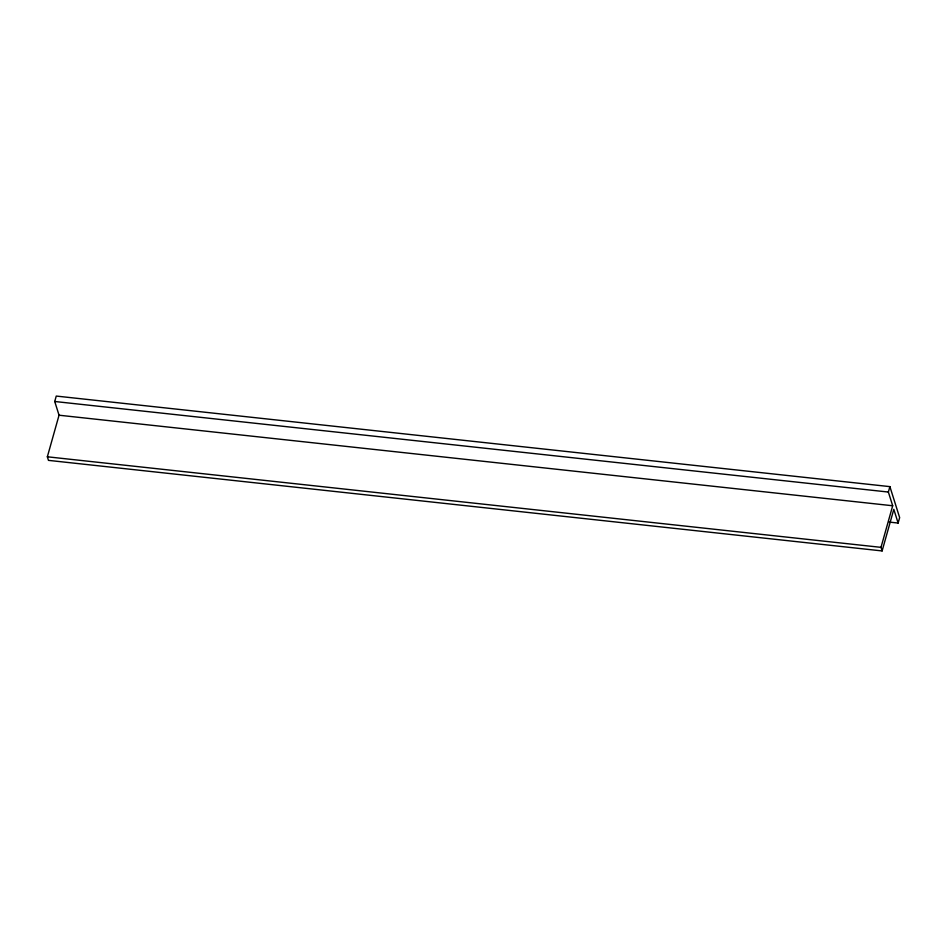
<?xml version="1.0" encoding="UTF-8"?>
<svg xmlns="http://www.w3.org/2000/svg" width="947" height="947" viewBox="0 0 947 947"><rect width="100%" height="100%" fill="white"/><g stroke="black" fill="none" stroke-linecap="round" stroke-linejoin="round"><path stroke-width="1.42" d="M898.123 523.052L893.814 509.332L882.119 550.929L48.475 460.372L47.35 456.797L59.045 415.212L54.725 401.492L56.252 396.071L889.896 486.628L899.65 517.63L898.123 523.052L889.304 522.093M882.119 550.929L880.994 547.354L892.69 505.757L888.369 492.049L889.896 486.628M54.725 401.492L888.369 492.049M59.045 415.212L892.69 505.757M47.35 456.797L880.994 547.354"/></g></svg>
